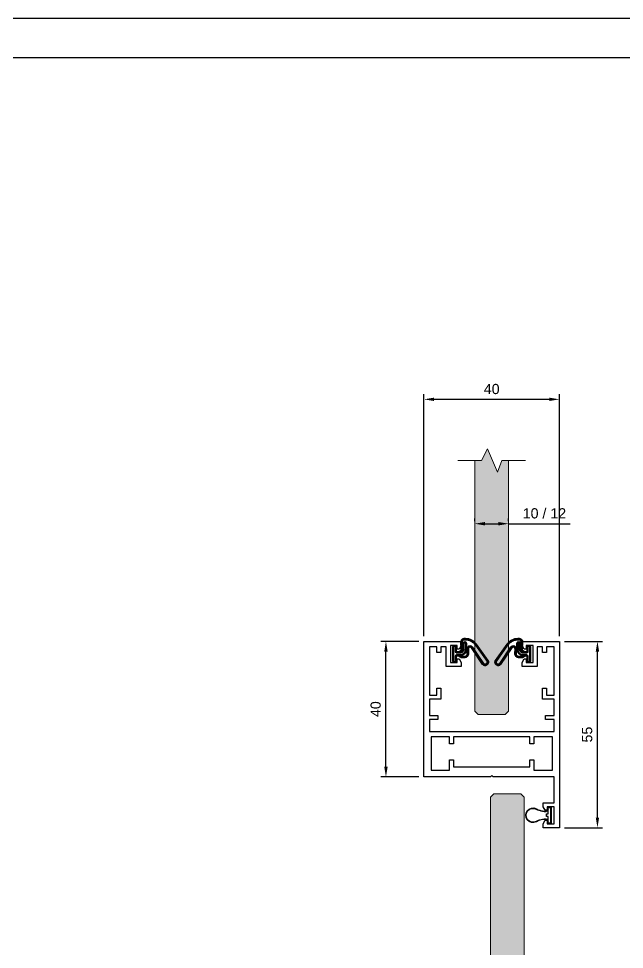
# Model space of a CAD drawing. Header units: millimetres. Extents: x 1679 to 2875, y 789 to 1630.
# Drawn here: x 2410.8 to 2589.6, y 1355.3 to 1629.9 of the extents above; entities that cross this region are included whole.
import ezdxf

# ---------------------------------------------------------------- set-up
doc = ezdxf.new("R2010")
doc.units = ezdxf.units.MM
for name, color, linetype in [('48800_-_L2315', 7, 'Continuous'), ('48800_-_L3000', 7, 'Continuous'), ('Blocchi', 7, 'Continuous'), ('COMP', 41, 'Continuous'), ('PARTENZA_VERTICA', 7, 'Continuous'), ('quote', 3, 'Continuous')]:
    doc.layers.add(name, color=color, linetype=linetype)
doc.layers.add('GLASS & JOINTS', color=250, linetype='Continuous', lineweight=13)
doc.layers.add('NOTES', color=7, linetype='Continuous', lineweight=15)
doc.layers.add('GLASS HATCH', color=7, linetype='Continuous', true_color=0xb8ffed, transparency=0.5)
doc.styles.get("Standard").update_dxf_attribs({"font": 'arial.ttf'})
doc.dimstyles.new('ISO-25$0', dxfattribs={"dimtxt": 3, "dimasz": 3, "dimexe": 1.5, "dimexo": 1.5, "dimgap": 1.5, "dimtad": 1, "dimtxsty": 'Standard', "dimcen": 2.5, "dimadec": 0, "dimazin": 0, "dimtfac": 1, "dimtmove": 0, "dimatfit": 3, "dimfxl": 1, "dimarcsym": 0})

# ---------------------------------------------------------------- blocks, each defined once
blk = doc.blocks.new('cassaporta Glass')
at = {"color": 4}
for p, q in [((19.99999999999955, 14.99999999999977), (15.19999999997481, 14.99999999999977)), ((15.19999999997481, 14.99999999999977), (15.19999999997481, 13.79999999999177)), ((15.19999999997481, 13.79999999999177), (15.77499999995734, 12.75000000001432)), ((16.39999999995734, 12.75000000001432), (16.39999999995734, 13.79999999999177)), ((16.39999999995734, 13.79999999999177), (18.39999999998645, 13.79999999999177)), ((18.39999999998645, 13.79999999999177), (18.39999999998645, 8.799999999991769)), ((19.99999999999955, -40.00000000000023), (19.99999999999955, 14.99999999999977)), ((15.77499999995734, 12.75000000001432), (16.39999999995734, 12.75000000001432)), ((15.77499999995734, 9.850000000041973), (15.19999999997481, 8.799999999991769)), ((15.19999999997481, 8.799999999991769), (15.19999999997481, 7.600000000020145)), ((16.39999999995734, 9.850000000041973), (15.77499999995734, 9.850000000041973)), ((16.39999999995734, 8.799999999991769), (16.39999999995734, 9.850000000041973)), ((18.39999999998645, 8.799999999991769), (16.39999999995734, 8.799999999991769)), ((15.19999999997481, 7.600000000020145), (18.39999999998645, 7.600000000020145)), ((18.39999999998645, 7.600000000020145), (18.39999999998645, -2.273736754432321e-13)), ((-0.4000000000237378, -2.273736754432321e-13), (-20.00000000000045, -2.273736754432321e-13)), ((-20.00000000000045, -2.273736754432321e-13), (-20.00000000000045, -40.00000000000023)), ((-17.90000000002374, -11.79999999998495), (-17.90000000002374, -1.999999999989313)), ((-17.90000000002374, -1.999999999989313), (-12.45000000001937, -1.999999999989313)), ((-12.45000000001937, -1.999999999989313), (-12.45000000001937, -5.000000000000227)), ((-4.547473508864641e-13, -0.3999999999907686), (-0.4000000000237378, -2.273736754432321e-13)), ((0.3999999999937245, -2.273736754432321e-13), (-4.547473508864641e-13, -0.3999999999907686)), ((18.39999999998645, -2.273736754432321e-13), (0.3999999999937245, -2.273736754432321e-13)), ((12.44999999997481, -5.000000000000227), (12.44999999997481, -1.999999999989313)), ((12.44999999997481, -1.999999999989313), (17.89999999999372, -1.999999999989313)), ((17.89999999999372, -1.999999999989313), (17.89999999999372, -11.79999999998495)), ((-12.45000000001937, -5.000000000000227), (-11.25000000000045, -5.000000000000227)), ((-11.25000000000045, -5.000000000000227), (-11.25000000000045, -2.999999999992951)), ((-11.25000000000045, -2.999999999992951), (11.24999999999955, -2.999999999992951)), ((11.24999999999955, -2.999999999992951), (11.24999999999955, -5.000000000000227)), ((11.24999999999955, -5.000000000000227), (12.44999999997481, -5.000000000000227)), ((-11.25000000000045, -9.800000000014052), (-12.45000000001937, -9.800000000014052)), ((-12.45000000001937, -9.800000000014052), (-12.45000000001937, -11.79999999998495)), ((-11.25000000000045, -11.79999999998495), (-11.25000000000045, -9.800000000014052)), ((12.44999999997481, -9.800000000014052), (11.24999999999955, -9.800000000014052)), ((11.24999999999955, -9.800000000014052), (11.24999999999955, -11.79999999998495)), ((12.44999999997481, -11.79999999998495), (12.44999999997481, -9.800000000014052)), ((-18.40000000003101, -16.90000000002351), (-18.40000000003101, -13.40000000001987)), ((-18.40000000003101, -13.40000000001987), (18.39999999998645, -13.40000000001987)), ((-12.45000000001937, -11.79999999998495), (-17.90000000002374, -11.79999999998495)), ((11.24999999999955, -11.79999999998495), (-11.25000000000045, -11.79999999998495)), ((17.89999999999372, -11.79999999998495), (12.44999999997481, -11.79999999998495)), ((18.39999999998645, -13.40000000001987), (18.39999999998645, -16.90000000002351)), ((-15.90000000003101, -16.90000000002351), (-18.40000000003101, -16.90000000002351)), ((-18.40000000003101, -22.95000000000095), (-18.40000000003101, -18.09999999999513)), ((-18.40000000003101, -18.09999999999513), (-15.90000000003101, -18.09999999999513)), ((-15.90000000003101, -18.09999999999513), (-15.90000000003101, -16.90000000002351)), ((18.39999999998645, -16.90000000002351), (15.89999999998645, -16.90000000002351)), ((15.89999999998645, -16.90000000002351), (15.89999999998645, -18.09999999999513)), ((15.89999999998645, -18.09999999999513), (18.39999999998645, -18.09999999999513)), ((18.39999999998645, -18.09999999999513), (18.39999999998645, -22.95000000000095)), ((-15.00000000000045, -22.95000000000095), (-18.40000000003101, -22.95000000000095)), ((-18.40000000003101, -38.40000000001987), (-18.40000000003101, -24.14999999999077)), ((-18.40000000003101, -24.14999999999077), (-16.20000000001937, -24.14999999999077)), ((-16.20000000001937, -24.14999999999077), (-16.20000000001937, -26.14999999997985)), ((-15.00000000000045, -26.14999999997985), (-15.00000000000045, -22.95000000000095)), ((18.39999999998645, -22.95000000000095), (14.99999999999955, -22.95000000000095)), ((14.99999999999955, -22.95000000000095), (14.99999999999955, -26.14999999997985)), ((16.19999999997481, -26.14999999997985), (16.19999999997481, -24.14999999999077)), ((16.19999999997481, -24.14999999999077), (18.39999999998645, -24.14999999999077)), ((18.39999999998645, -24.14999999999077), (18.39999999998645, -38.40000000001987)), ((-16.20000000001937, -26.14999999997985), (-15.00000000000045, -26.14999999997985)), ((14.99999999999955, -26.14999999997985), (16.19999999997481, -26.14999999997985)), ((-9.00000000000773, -32.60000000000241), (-13.40000000003101, -32.60000000000241)), ((-13.40000000003101, -32.60000000000241), (-13.40000000003101, -38.40000000001987)), ((-9.00000000000773, -33.79999999997403), (-9.00000000000773, -32.60000000000241)), ((13.39999999998645, -32.60000000000241), (8.999999999999545, -32.60000000000241)), ((8.999999999999545, -32.60000000000241), (8.999999999999545, -33.79999999997403)), ((13.39999999998645, -38.40000000001987), (13.39999999998645, -32.60000000000241)), ((-12.2000000000121, -38.79999999997403), (-12.2000000000121, -33.79999999997403)), ((-12.2000000000121, -33.79999999997403), (-10.20000000001937, -33.79999999997403)), ((-10.20000000001937, -33.79999999997403), (-10.20000000001937, -34.84999999996967)), ((-10.20000000001937, -34.84999999996967), (-9.575000000019372, -34.84999999996967)), ((-9.575000000019372, -34.84999999996967), (-9.00000000000773, -33.79999999997403)), ((8.999999999999545, -33.79999999997403), (9.574999999974807, -34.84999999996967)), ((9.574999999974807, -34.84999999996967), (10.19999999997481, -34.84999999996967)), ((10.19999999997481, -34.84999999996967), (10.19999999997481, -33.79999999997403)), ((10.19999999997481, -33.79999999997403), (12.20000000001119, -33.79999999997403)), ((12.20000000001119, -33.79999999997403), (12.20000000001119, -38.79999999997403)), ((-16.20000000001937, -38.40000000001987), (-18.40000000003101, -38.40000000001987)), ((-15.00000000000045, -36.70000000003733), (-16.20000000001937, -36.70000000003733)), ((-16.20000000001937, -36.70000000003733), (-16.20000000001937, -38.40000000001987)), ((-15.00000000000045, -38.40000000001987), (-15.00000000000045, -36.70000000003733)), ((-13.40000000003101, -38.40000000001987), (-15.00000000000045, -38.40000000001987)), ((-9.575000000019372, -37.74999999999659), (-10.20000000001937, -37.74999999999659)), ((-10.20000000001937, -37.74999999999659), (-10.20000000001937, -38.79999999997403)), ((-9.00000000000773, -38.79999999997403), (-9.575000000019372, -37.74999999999659)), ((9.574999999974807, -37.74999999999659), (8.999999999999545, -38.79999999997403)), ((10.19999999997481, -37.74999999999659), (9.574999999974807, -37.74999999999659)), ((10.19999999997481, -38.79999999997403), (10.19999999997481, -37.74999999999659)), ((14.99999999999955, -38.40000000001987), (13.39999999998645, -38.40000000001987)), ((16.20000000001119, -36.70000000003733), (14.99999999999955, -36.70000000003733)), ((14.99999999999955, -36.70000000003733), (14.99999999999955, -38.40000000001987)), ((16.19999999997481, -38.40000000001987), (16.20000000001119, -36.70000000003733)), ((18.39999999998645, -38.40000000001987), (16.19999999997481, -38.40000000001987)), ((-20.00000000000045, -40.00000000000023), (-9.00000000000773, -40.00000000000023)), ((-10.20000000001937, -38.79999999997403), (-12.2000000000121, -38.79999999997403)), ((-9.00000000000773, -40.00000000000023), (-9.00000000000773, -38.79999999997403)), ((8.999999999999545, -38.79999999997403), (8.999999999999545, -40.00000000000023)), ((8.999999999999545, -40.00000000000023), (19.99999999999955, -40.00000000000023)), ((12.20000000001119, -38.79999999997403), (10.19999999997481, -38.79999999997403))]:
    blk.add_line(p, q, dxfattribs=at)
blk = doc.blocks.new('48800')
at = {"layer": '48800_-_L3000', "linetype": 'Continuous', "lineweight": 5}
h = blk.add_hatch(dxfattribs=at)
h.set_pattern_fill('LINE', color=3, scale=2, angle=45, style=0)
h.set_pattern_definition([(45, (-6239.774805377373, -3270.228350211878), (-4.490128060534577, 4.490128060534577), [])])
edge = h.paths.add_edge_path()
edge.add_arc((9.396389012849795, 2.40966251806185), 0.896706326863548, 334.1295288506058, 494.3643185320288)
edge.add_line((8.769395574795453, 3.050725280414099), (5.444471376502406, -1.862180261775848))
edge.add_arc((4.916598358411647, -1.515421275796598), 0.6315787501057035, 270.0000000002475, 326.69914895622253, ccw=False)
edge.add_arc((4.996062680173054, -1.511926273021345), 0.6400259760442559, 180.3128777849759, 262.8678681542906, ccw=False)
edge.add_line((4.356046246815822, -1.515421275902554), (4.38947250000092, -0.03323105942172333))
edge.add_arc((3.38947250000092, -0.03323105942126858), 0.9999999999999968, 0, 90)
edge.add_line((3.38947250000092, 0.9667689405787314), (2.399999250001201, 0.9667689405787314))
edge.add_arc((2.399999250001201, 0.7141374405787246), 0.2526314999999962, 90, 119.9999999996547)
edge.add_line((2.273683500002335, 0.932922737375975), (1.591578450050292, 0.5391092032627967))
edge.add_arc((1.465262700083258, 0.7578945000459498), 0.2526314999727501, 270, 299.9999999949495, ccw=False)
edge.add_line((1.465262700083258, 0.5052630000727731), (1.010526000001846, 0.5052629999995588))
edge.add_line((1.010526000000937, 0.5052629999995588), (1.010526000000027, 0.405262999999195))
edge.add_line((1.010526000000027, 0.405262999999195), (1.465262700081439, 0.405262999999195))
edge.add_arc((1.465262700083258, 0.7578945000459498), 0.352631500046368, 270, 299.9999999994366)
edge.add_line((1.641578450103225, 0.4525066628298191), (2.323683500001607, 0.8463201969971124))
edge.add_arc((2.399999250001201, 0.7141374405787246), 0.1526315000000054, 90, 119.99999999974361, ccw=False)
edge.add_line((2.399999250001201, 0.8667689405792771), (3.38947250000092, 0.8667689405788224))
edge.add_arc((3.38947250000092, -0.03323105942126858), 0.9000000000000059, 0.06988599971208487, 90, ccw=False)
edge.add_line((4.289471830506045, -0.03213329297705059), (4.256041235630619, -1.514516029156766))
edge.add_arc((4.996062680173054, -1.511926273021345), 0.7400259760442747, 180.2005097174982, 263.3500359557772)
edge.add_arc((4.916598358411647, -1.515421275796598), 0.7315787501057127, 269.5118242481909, 326.6432963274905)
edge.add_line((5.527659461139592, -1.917679645927365), (8.846376224170854, 2.986053794500549))
edge.add_arc((9.396389012849795, 2.40966251806185), 0.7967063268635467, -25.27844735126598, 133.6584744605168, ccw=False)
edge.add_line((10.11680532527498, 2.069454775564282), (6.714339917959478, -2.689066771321905))
edge.add_arc((3.541890162345226, -0.4206835259019499), 3.900000000000003, 269.9999999999866, 324.43425599117296, ccw=False)
edge.add_line((3.541890162344316, -4.320683525902041), (3.251858882145825, -4.320683525902496))
edge.add_arc((3.270429271379726, -3.481853783880979), 0.8390352766452767, 196.6940098438309, 268.7317674874703, ccw=False)
edge.add_line((2.466757206734655, -3.72287537620241), (2.499998554510967, -1.152408388225922))
edge.add_arc((2.14736775000074, -1.151708034281), 0.3526314999903055, 359.886205992474, 419.9999999936312)
edge.add_line((2.323683500029802, -0.8463201971344461), (1.641578450067755, -0.452506662896667))
edge.add_arc((1.465262700102357, -0.7578944999731902), 0.3526314998976901, 59.99999999686333, 89.99999999674895)
edge.add_line((1.465262700122366, -0.4052630000755926), (1.010526000000937, -0.4052630000005593))
edge.add_line((1.010526000000027, -0.4052630000005593), (1.010526000000027, -0.5052630000009231))
edge.add_line((1.010526000000027, -0.5052630000009231), (1.465262700101448, -0.5052630000004683))
edge.add_arc((1.465262700102357, -0.7578944999731902), 0.2526314999727575, 59.99999999363979, 90, ccw=False)
edge.add_line((1.591578450113047, -0.5391092032145934), (2.273683500025072, -0.9329227374987568))
edge.add_arc((2.14736775000074, -1.151708034281), 0.2526315000000008, 0, 59.99999999364178, ccw=False)
edge.add_line((2.399999250001201, -1.151708034281), (2.366572996817013, -3.736473275902426))
edge.add_arc((3.270429271379726, -3.481853783880979), 0.939035276645271, 195.7327148735532, 268.8011990043486)
edge.add_line((3.250783246816354, -4.42068352590195), (3.541890162344316, -4.42068352590195))
edge.add_arc((3.541890162345226, -0.4206835259019499), 4.000000000000004, 269.999999999987, 324.4342559911777)
edge.add_line((6.795684783488468, -2.747230444281286), (10.20322992133242, 2.018395365038032))
at = {"layer": '48800_-_L2315', "color": 3, "linetype": 'Continuous', "lineweight": 50}
for p, q in [((2.36657299682156, 0.8630637995302095), (2.36657299682156, 0.8111730546111175)), ((2.36657299682156, 0.3839548278692746), (2.36657299682156, 0.3326725295596589)), ((3.250783246821811, 0.8667689405783676), (3.250783246821811, 0.8167689405786405)), ((2.36657299682156, -0.4473202594099348), (2.36657299682156, -0.501206485540024)), ((2.36657299682156, -0.8139785796010983), (2.36657299682156, -0.8754870456659773)), ((3.250783246821811, -0.09474503675437518), (3.250783246821811, -0.1654285425979651)), ((3.250783246821811, -3.376517609131497), (3.250783246821811, -3.429402981724252)), ((3.250783246821811, -4.270644441476634), (3.250783246821811, -4.320659023000644))]:
    blk.add_line(p, q, dxfattribs=at)
at = {"layer": '48800_-_L3000', "color": 3, "linetype": 'Continuous', "lineweight": 50}
for p, q in [((8.769395574795453, 3.050725280414099), (5.444471376502406, -1.862180261775848)), ((5.527659461139592, -1.917679645927365), (8.846376224171763, 2.986053794500549)), ((8.884727381443554, 2.953512417873299), (5.569243964262569, -1.94544343311145)), ((0, 2.0210519999996), (0, -2.021052000000054)), ((0.7578945000004751, 0.6315787499993348), (0.7578945000004751, 2.0210519999996)), ((1.465262700083258, 0.5052629999995588), (1.010526000000937, 0.5052629999995588)), ((1.010526000000027, 0.5052629999995588), (1.010526000000027, 0.405262999999195)), ((1.010526000000027, 0.405262999999195), (1.465262700082349, 0.405262999999195)), ((1.961051550000775, 0.3789472499993281), (1.010526000000937, 0.3789472499993281)), ((2.273683500002335, 0.932922737375975), (1.591578450050292, 0.5391092032623419)), ((1.641578450103225, 0.4525066628298191), (2.323683500001607, 0.8463201969971124)), ((2.348683500001243, 0.8030189268074537), (1.700772350085572, 0.4289472499990552)), ((1.700772350085572, 0.4289472499990552), (1.961051550000775, 0.4289472499990552)), ((3.38947250000092, 0.9667689405787314), (2.399999250001201, 0.9667689405787314)), ((2.399999250001201, 0.8667689405788224), (3.38947250000092, 0.8667689405788224)), ((3.38947250000092, 0.8167689405786405), (2.399999250001201, 0.8167689405786405)), ((6.673667485195438, -2.659984934842214), (10.07347230572304, 2.09481564561429)), ((10.11680532527498, 2.069454775564282), (6.714339917959478, -2.689066771321905)), ((6.795684783488468, -2.74723044428174), (10.20322992133242, 2.018395365038032)), ((0.7578945000004751, -2.021052000000509), (0.7578945000004751, -0.6315787500006991)), ((1.010526000000027, -0.3789472500006923), (2.003157050000482, -0.3789472500006923)), ((1.465262700122366, -0.4052630000005593), (1.010526000000937, -0.4052630000005593)), ((1.010526000000027, -0.4052630000005593), (1.010526000000027, -0.5052630000004683)), ((1.010526000000027, -0.5052630000004683), (1.465262700101448, -0.5052630000004683)), ((1.591578450113047, -0.5391092032145934), (2.273683500025072, -0.9329227374987568)), ((2.323683500035258, -0.8463201971262606), (1.641578450068664, -0.4525066628971217)), ((2.003157050000482, -0.4289472500004194), (1.700772350075567, -0.4289472500004194)), ((1.700772350076477, -0.4289472500004194), (2.348683500044899, -0.8030189269425136)), ((2.399999250001201, -1.151708034281455), (2.366572996817013, -3.736473275902426)), ((2.466757206734655, -3.72287537620241), (2.499998554510967, -1.152408388225922)), ((2.549997795196759, -1.152790391997769), (2.516853723221175, -3.715735294495971)), ((2.9531570500003, -3.021052000000509), (2.9531570500003, -1.378947250000238)), ((3.003157050000482, -1.378947250000692), (3.003157050000482, -3.021052000000964)), ((3.761051550000047, -3.021052000000509), (3.761051550000047, -1.421052750000399)), ((3.811051550001139, -1.421052750000399), (3.811051550001139, -3.021052000000509)), ((4.206039502805652, -1.514029139572358), (4.239470951440126, -0.03160854592488249)), ((4.289471830506045, -0.03213329297705059), (4.256041235630619, -1.514516029156766)), ((4.356046246815822, -1.515421275902554), (4.389472500000011, -0.03323105942172333)), ((3.250783246816354, -4.42068352590195), (3.541890162344316, -4.42068352590195)), ((3.541890162344316, -4.320683525902496), (3.251858882145825, -4.320683525902496)), ((3.252420776332656, -4.270683525902314), (3.541890162344316, -4.270683525902314))]:
    blk.add_line(p, q, dxfattribs=at)
for centre, radius, start, end in [((9.396389012849795, 2.40966251806185), 0.896706326863442, 334.1295288505872, 134.3643185320363), ((9.396389012849795, 2.40966251806185), 0.7967063268636893, 334.7215526487413, 133.6584744605154), ((9.396389012849795, 2.40966251806185), 0.7467063268635303, 335.0613537848866, 133.2532824193669), ((0.378947250001147, 2.0210519999996), 0.3789472500000008, 0, 180), ((1.010526000000027, 0.6315787499993348), 0.252631499999989, 180, 270), ((1.465262700083258, 0.7578945000459498), 0.2526314999727738, 270, 299.9999999949428), ((1.465262700083258, 0.7578945000459498), 0.3526315000463853, 270, 299.9999999994252), ((1.961051550000775, -1.421052750000399), 1.849999999999685, 0, 90), ((1.961051550000775, -1.421052750000399), 1.800000000000006, 0, 90), ((2.399999250001201, 0.7141374405787246), 0.252631499999989, 90, 119.9999999996709), ((2.399999250001201, 0.7141374405787246), 0.1526314999999399, 90, 119.9999999997291), ((2.399999250001201, 0.7141374405787246), 0.1026314999998945, 90, 119.9999999999035), ((3.38947250000092, -0.03323105942126858), 0.999999999999994, 0, 90), ((3.38947250000092, -0.03323105942126858), 0.9000000000001229, 0.06988599970922103, 90), ((3.38947250000092, -0.03323105942126858), 0.850000000000003, 0.1093685082818924, 90), ((0.378947250001147, -2.021052000000509), 0.3789472499999974, 180, 0), ((1.010526000000027, -0.6315787500006991), 0.2526315000000029, 90, 180), ((1.465262700102357, -0.7578944999731902), 0.3526314998976521, 59.99999999687436, 89.99999999674311), ((1.465262700102357, -0.7578944999731902), 0.2526314999728996, 59.99999999365227, 90), ((2.003157050000482, -1.378947250000692), 0.9999999999998899, 0, 90), ((2.003157050000482, -1.378947250000692), 0.9500000000000098, 0, 90), ((2.14736775000074, -1.151708034281), 0.2526315000000834, 0, 59.99999999340662), ((2.14736775000074, -1.151708034281), 0.3526314999903036, 359.8862059924704, 59.99999999361668), ((2.147367750009835, -1.151708034275543), 0.40263149999061, 359.8459767700854, 59.99999999350037), ((3.541890162345226, -0.4206835259019499), 3.850000000000353, 269.9999999999739, 324.434255991183), ((3.541890162345226, -0.4206835259019499), 3.900000000000085, 269.9999999999739, 324.434255991183), ((4.996062680173054, -1.511926273021345), 0.7900259760441394, 180.1525083024812, 263.5451577445012), ((4.996062680173054, -1.511926273021345), 0.7400259760442733, 180.2005097174938, 263.3500359557647), ((4.996062680173054, -1.511926273021345), 0.6400259760441888, 180.3128777849853, 262.8678681542962), ((4.916598358411647, -1.515421275796598), 0.7815787501056921, 269.3145215482322, 326.6194820430252), ((4.916598358411647, -1.515421275796598), 0.7315787501057879, 269.511824248194, 326.6432963275067), ((4.916598358411647, -1.515421275796598), 0.6315787501056129, 270.0000000002345, 326.6991489562507), ((3.270429271379726, -3.481853783881434), 0.9390352766452355, 195.7327148735173, 268.8011990043589), ((3.270429271379726, -3.481853783880979), 0.8390352766455319, 196.6940098438362, 268.7317674874655), ((3.270429271379726, -3.481853783880979), 0.7890352766453878, 197.2423774141881, 268.6921999648625), ((3.382104300000719, -3.021052000000509), 0.4289472499999953, 180, 0), ((3.382104300000719, -3.021052000000509), 0.3789472499999974, 180, 0), ((3.541890162345226, -0.4206835259019499), 4.000000000000004, 269.9999999999739, 324.434255991183)]:
    blk.add_arc(centre, radius, start, end, dxfattribs=at)
at = {"layer": 'PARTENZA_VERTICA', "color": 3, "linetype": 'Continuous', "lineweight": 50}
for p, q in [((2.200000000006185, 0.7171764680629167), (2.200000000006185, 0.7749114949810973)), ((2.200000000006185, 0.3630166539855963), (2.200000000006185, 0.4134508990123322)), ((2.200000000006185, -0.4495642003203102), (2.200000000006185, -0.3985122174594835)), ((2.200000000006185, -0.7749114950875082), (2.200000000006185, -0.7171764681493187))]:
    blk.add_line(p, q, dxfattribs=at)
blk = doc.blocks.new('Cartiglio A3')
at = {"color": 6}
for points in [[(0, 726.8759999999925), (0, 0), (1034.376000000026, 0), (1034.37599999973, 726.8759999999943)], [(10, 716.8759999999925), (10, 10), (1024.376000000022, 10), (1024.375999999734, 716.8759999999943)]]:
    blk.add_lwpolyline(points, close=True, dxfattribs=at)
blk = doc.blocks.new('*D182')
at = {"layer": 'Defpoints', "color": 0, "transparency": 16777216}
for p in [(2555.445953872369, 1480.888805758114), (2545.445953872369, 1480.101662635913), (2555.445953872369, 1480.101662635913)]:
    blk.add_point(p, dxfattribs=at)
at = {"layer": 'quote', "color": 0, "lineweight": -2, "transparency": 16777216}
for p, q in [((2545.445953872369, 1481.601662635913), (2545.445953872369, 1482.388805758114)), ((2548.445953872369, 1480.888805758114), (2552.445953872369, 1480.888805758114)), ((2555.445953872369, 1481.601662635913), (2555.445953872369, 1482.388805758114)), ((2555.445953872369, 1480.888805758114), (2573.585108033351, 1480.888805758114))]:
    blk.add_line(p, q, dxfattribs=at)
at = {"layer": 'quote', "color": 0, "transparency": 16777216}
for points in [[(2548.445953872369, 1481.388805758114), (2548.445953872369, 1480.388805758114), (2545.445953872369, 1480.888805758114)], [(2552.445953872369, 1481.388805758114), (2552.445953872369, 1480.388805758114), (2555.445953872369, 1480.888805758114)]]:
    blk.add_solid(points, dxfattribs=at)
at = {"layer": 'quote', "color": 0, "transparency": 16777216, "insert": (2566.01553095286, 1483.939965376122), "char_height": 3, "attachment_point": 5}
blk.add_mtext('10 / 12', dxfattribs=at)
blk = doc.blocks.new('*D186')
at = {"layer": 'Defpoints', "color": 0, "transparency": 16777216}
for p in [(2519.228049819542, 1446.17350985228), (2530.445953872391, 1446.17350985228), (2530.445953872391, 1406.17350985228)]:
    blk.add_point(p, dxfattribs=at)
at = {"layer": 'quote', "color": 0, "lineweight": -2, "transparency": 16777216}
for p, q in [((2528.945953872391, 1446.17350985228), (2517.728049819542, 1446.17350985228)), ((2519.228049819542, 1409.17350985228), (2519.228049819542, 1443.17350985228)), ((2528.945953872391, 1406.17350985228), (2517.728049819542, 1406.17350985228))]:
    blk.add_line(p, q, dxfattribs=at)
at = {"layer": 'quote', "color": 0, "transparency": 16777216}
for points in [[(2518.728049819542, 1443.17350985228), (2519.728049819542, 1443.17350985228), (2519.228049819542, 1446.17350985228)], [(2518.728049819542, 1409.17350985228), (2519.728049819542, 1409.17350985228), (2519.228049819542, 1406.17350985228)]]:
    blk.add_solid(points, dxfattribs=at)
at = {"layer": 'quote', "color": 0, "transparency": 16777216, "insert": (2516.196330856377, 1426.173509852279), "char_height": 3, "attachment_point": 5, "rotation": 90}
blk.add_mtext('40', dxfattribs=at)
blk = doc.blocks.new('*D187')
at = {"layer": 'Defpoints', "color": 0, "transparency": 16777216}
for p in [(2570.445953872391, 1446.17350985228), (2581.663857925275, 1446.17350985228), (2570.445953872391, 1391.17350985228)]:
    blk.add_point(p, dxfattribs=at)
at = {"layer": 'quote', "color": 0, "lineweight": -2, "transparency": 16777216}
for p, q in [((2571.945953872391, 1446.17350985228), (2583.163857925275, 1446.17350985228)), ((2581.663857925275, 1394.17350985228), (2581.663857925275, 1443.17350985228)), ((2571.945953872391, 1391.17350985228), (2583.163857925275, 1391.17350985228))]:
    blk.add_line(p, q, dxfattribs=at)
at = {"layer": 'quote', "color": 0, "transparency": 16777216}
for points in [[(2581.163857925275, 1443.17350985228), (2582.163857925275, 1443.17350985228), (2581.663857925275, 1446.17350985228)], [(2581.163857925275, 1394.17350985228), (2582.163857925275, 1394.17350985228), (2581.663857925275, 1391.17350985228)]]:
    blk.add_solid(points, dxfattribs=at)
at = {"layer": 'quote', "color": 0, "transparency": 16777216, "insert": (2578.638278116271, 1418.673509852279), "char_height": 3, "attachment_point": 5, "rotation": 90}
blk.add_mtext('55', dxfattribs=at)
blk = doc.blocks.new('*D188')
at = {"layer": 'Defpoints', "color": 0, "transparency": 16777216}
for p in [(2530.44595387239, 1517.592777762254), (2530.44595387239, 1446.173509852279), (2570.44595387239, 1446.173509852279)]:
    blk.add_point(p, dxfattribs=at)
at = {"layer": 'quote', "color": 0, "lineweight": -2, "transparency": 16777216}
for p, q in [((2530.44595387239, 1447.673509852279), (2530.44595387239, 1519.092777762254)), ((2570.44595387239, 1447.673509852279), (2570.44595387239, 1519.092777762254)), ((2567.44595387239, 1517.592777762254), (2533.44595387239, 1517.592777762254))]:
    blk.add_line(p, q, dxfattribs=at)
at = {"layer": 'quote', "color": 0, "transparency": 16777216}
for points in [[(2533.44595387239, 1518.092777762254), (2533.44595387239, 1517.092777762254), (2530.44595387239, 1517.592777762254)], [(2567.44595387239, 1518.092777762254), (2567.44595387239, 1517.092777762254), (2570.44595387239, 1517.592777762254)]]:
    blk.add_solid(points, dxfattribs=at)
at = {"layer": 'quote', "color": 0, "transparency": 16777216, "insert": (2550.44595387239, 1520.624496725419), "char_height": 3, "attachment_point": 5}
blk.add_mtext('40', dxfattribs=at)
blk = doc.blocks.new('48750')
at = {"layer": 'COMP'}
for p, q in [((-3.801819647983848, 1.555382529636631), (-4.376989365278291, 1.844727964184244)), ((-1.460000000000036, 1.139999999999986), (-2.051804474460937, 1.139999999999986)), ((-4.376989365278291, -1.844727964184244), (-3.801819647983848, -1.555382529636518)), ((-2.051804474460937, -1.139999999999986), (-1.460000000000036, -1.139999999999986))]:
    blk.add_line(p, q, dxfattribs=at)
blk.add_lwpolyline([(-0.9500000000000455, 1.75, -0.4142135623730951), (-1.450000000000045, 1.25), (-2.051804474460937, 1.25, -0.1170535985739745), (-3.752385667441672, 1.65364891029526), (-4.327555384736229, 1.942994344842987, 1.622467210792941), (-4.327555384736115, -1.942994344842987), (-3.752385667441672, -1.65364891029526, -0.1170535985739745), (-2.051804474460937, -1.25), (-1.450000000000045, -1.25, -0.4142135623730951), (-0.9500000000000455, -1.75), (-0.9500000000000455, -2.414999999999964), (0, -2.414999999999964), (0, 2.414999999999964), (-0.9500000000000455, 2.414999999999964)], format="xyb", close=True, dxfattribs=at)
blk.add_lwpolyline([(-0.1000000000000227, 2.315000000000055), (-0.8500000000000227, 2.315000000000055), (-0.8500000000000227, 0.3999999999999773), (-1.350000000000023, 0.3999999999999773), (-1.350000000000023, -0.3999999999999773), (-0.8500000000000227, -0.3999999999999773), (-0.8500000000000227, -2.314999999999941), (-0.1000000000000227, -2.314999999999941)], close=True, dxfattribs=at)
for centre, radius, start, end in [((-5.30499999999995, 0), 2.065000000000003, 63.29481625691795, 296.705183743082), ((-2.051804474460937, 5.034116293622333), 3.89411629362229, 243.294816256918, 270), ((-1.460000000000036, 1.75), 0.61, 270, 0), ((-2.051804474460937, -5.034116293622219), 3.894116293622283, 90, 116.705183743082), ((-1.460000000000036, -1.75), 0.61, 0, 90)]:
    blk.add_arc(centre, radius, start, end, dxfattribs=at)

msp = doc.modelspace()

# ---------------------------------------------------------------- hatches: boundary and pattern name
at = {"layer": 'GLASS HATCH'}
h = msp.add_hatch(color=256, dxfattribs=at)
h.dxf.hatch_style = 1
h.paths.add_polyline_path([(2555.445953872369, 1499.579186146146), (2553.427945492334, 1499.579186146146), (2552.177945492334, 1496.144839371828), (2549.177945492334, 1503.013532920465), (2547.427945492334, 1499.579186146146), (2545.445953872369, 1499.579186146146), (2545.445953872369, 1425.573509852299), (2546.445953872369, 1424.573509852299), (2554.445953872369, 1424.573509852299), (2555.445953872369, 1425.573509852299)])
h = msp.add_hatch(color=256, dxfattribs=at)
h.dxf.hatch_style = 1
h.paths.add_polyline_path([(2550.045953872368, 1251.132492403069), (2551.777945492332, 1247.733486784113), (2560.045953872368, 1255.846403329831), (2560.045953872368, 1400.173509852279), (2559.045953872368, 1401.173509852279), (2551.045953872368, 1401.173509852279), (2550.045953872368, 1400.173509852279)])

# ---------------------------------------------------------------- linework, layer by layer
at = {"layer": 'GLASS & JOINTS'}
for points in [[(2555.445953872369, 1499.579186146146), (2555.445953872369, 1425.573509852299), (2554.445953872369, 1424.573509852299), (2546.445953872369, 1424.573509852299), (2545.445953872369, 1425.573509852299), (2545.445953872369, 1499.579186146146)], [(2560.045953872368, 1251.167833558432), (2560.045953872368, 1400.173509852279), (2559.045953872368, 1401.173509852279), (2551.045953872368, 1401.173509852279), (2550.045953872368, 1400.173509852279), (2550.045953872368, 1251.167833558432)]]:
    msp.add_lwpolyline(points, dxfattribs=at)
at = {"layer": 'NOTES', "linetype": 'Continuous'}
msp.add_lwpolyline([(2560.427945492334, 1499.579186146146), (2553.427945492334, 1499.579186146146), (2552.177945492334, 1496.144839371828), (2549.177945492334, 1503.013532920465), (2547.427945492334, 1499.579186146146), (2540.427945492334, 1499.579186146146)], dxfattribs=at)

# ---------------------------------------------------------------- block references
at = {"xscale": 1.15700614685312, "yscale": 1.15700614685312, "zscale": 1.15700614685312}
msp.add_blockref('Cartiglio A3', (1678.679809642124, 788.9321178064679), dxfattribs=at)
at = {"xscale": -1, "rotation": 180}
msp.add_blockref('48800', (2539.102542774914, 1442.473509852253), dxfattribs=at)
at = {"rotation": 180}
msp.add_blockref('48800', (2561.78936496989, 1442.473509852253), dxfattribs=at)
at = {"layer": 'Blocchi', "xscale": -1, "rotation": 180}
for name, p in [('cassaporta Glass', (2550.445953872391, 1406.173509852279)), ('48750', (2567.953523516373, 1394.853731769118))]:
    msp.add_blockref(name, p, dxfattribs=at)

# ---------------------------------------------------------------- dimensions: what is measured, and where the dimension line sits
at = {"layer": 'quote'}
dim = msp.add_linear_dim(base=(2530.44595387239, 1517.592777762254), p1=(2570.44595387239, 1446.173509852279), p2=(2530.44595387239, 1446.173509852279), dimstyle='ISO-25$0', dxfattribs=at)
dim.commit()
dim.dimension.update_dxf_attribs({"geometry": '*D188', "text_midpoint": (2550.44595387239, 1520.624496725419)})
dim = msp.add_linear_dim(base=(2555.445953872369, 1480.888805758114), p1=(2545.445953872369, 1480.101662635913), p2=(2555.445953872369, 1480.101662635913), angle=180, text='<> / 12', dimstyle='ISO-25$0', dxfattribs=at)
dim.commit()
dim.dimension.update_dxf_attribs({"geometry": '*D182', "text_midpoint": (2566.01553095286, 1480.888805758114), "dimtype": 160})
for base, p1, p2, picture, middle in [((2519.228049819542, 1446.17350985228), (2530.44595387239, 1406.173509852279), (2530.44595387239, 1446.173509852279), '*D186', (2516.196330856377, 1426.173509852279)), ((2581.663857925275, 1446.17350985228), (2570.44595387239, 1391.173509852279), (2570.44595387239, 1446.173509852279), '*D187', (2578.638278116271, 1418.673509852279))]:
    dim = msp.add_linear_dim(base=base, p1=p1, p2=p2, angle=90, dimstyle='ISO-25$0', dxfattribs=at)
    dim.commit()
    dim.dimension.update_dxf_attribs({"geometry": picture, "text_midpoint": middle})

doc.saveas('drawing.dxf')
